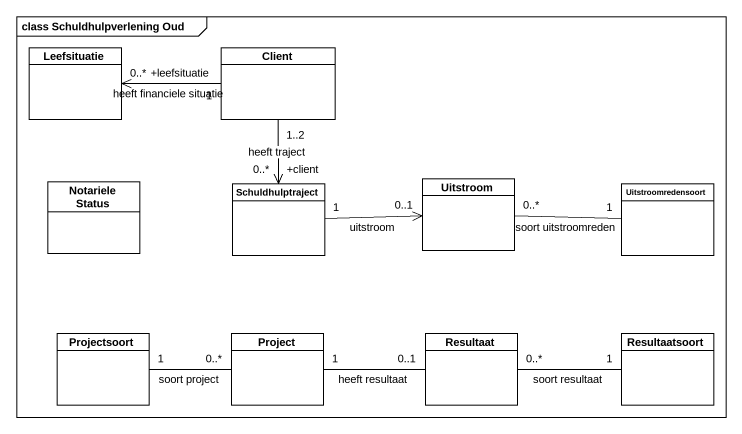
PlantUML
@startuml
mainframe class Schuldhulpverlening Oud
hide circle
hide empty members
class Leefsituatie
class Client
class "Notariele Status" as Notariele_Status
class Schuldhulptraject
class Uitstroom
class Uitstroomredensoort
class Projectsoort
class Project
class Resultaat
class Resultaatsoort
Client "+leefsituatie\n1" -left-> "0..*" Leefsituatie : heeft financiele situatie
Schuldhulptraject "+client\n0..*" <-up- "1..2" Client : heeft traject
Schuldhulptraject "1" -right-> "0..1" Uitstroom : uitstroom
Uitstroom "0..*" -right- "1" Uitstroomredensoort : soort uitstroomreden
Project "0..*" -left- "1" Projectsoort : soort project
Project "1" -right- "0..1" Resultaat : heeft resultaat
Resultaat "0..*" -right- "1" Resultaatsoort : soort resultaat
@enduml
